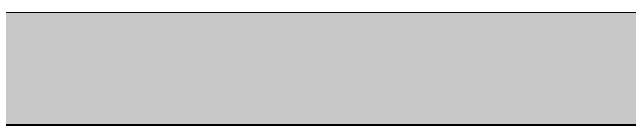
# Model space of a CAD drawing. Header units: metres. Extents: x 32 to 132, y -29 to 44.
# Drawn here: x 125.74 to 126.565, y -8.974 to -8.823 of the extents above; entities that cross this region are included whole.
import ezdxf

# ---------------------------------------------------------------- set-up
doc = ezdxf.new("R2010")
doc.units = ezdxf.units.M
doc.header["$LTSCALE"] = 100
doc.layers.add('A-WALL', color=8, linetype='Continuous', lineweight=9)
doc.layers.add('Arqui', color=8, linetype='Continuous', lineweight=0)

# ---------------------------------------------------------------- blocks, each defined once
blk = doc.blocks.new('A$C4ed580ad')
at = {"layer": 'Arqui', "ltscale": 0.3}
h = blk.add_hatch(color=256, dxfattribs=at)
h.dxf.hatch_style = 1
h.paths.add_polyline_path([(47.83156, 20.15125), (26.54629, 20.15135), (26.54629, 20.00135), (47.83156, 20.00124)])
blk.add_line((41.28161, 20.00019), (47.83156, 20.00019), dxfattribs=at)
at = {"layer": 'Arqui'}
blk.add_lwpolyline([(47.83156, 20.15125), (26.54629, 20.15135), (26.54629, 20.00135), (47.83156, 20.00124)], close=True, dxfattribs=at)

msp = doc.modelspace()

# ---------------------------------------------------------------- linework, layer by layer
at = {"layer": 'A-WALL'}
for p, q in [((127.54249, -8.82268), (125.28249, -8.82268)), ((125.28249, -8.97268), (127.54249, -8.97268))]:
    msp.add_line(p, q, dxfattribs=at)
at = {"layer": 'A-WALL', "color": 253, "true_color": 0xaaaaaa}
for p, q in [((127.54249, -8.82268), (125.28249, -8.82268)), ((125.28249, -8.97268), (127.54249, -8.97268))]:
    msp.add_line(p, q, dxfattribs=at)

# ---------------------------------------------------------------- block references
at = {"layer": 'Arqui'}
msp.add_blockref('A$C4ed580ad', (80.10421, -28.97431), dxfattribs=at)

doc.saveas('drawing.dxf')
